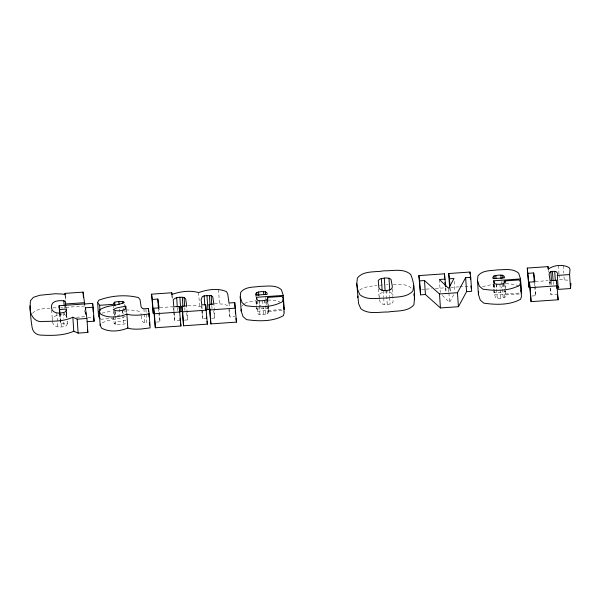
<?xml version="1.0" encoding="UTF-8"?>
<svg xmlns="http://www.w3.org/2000/svg" width="601" height="601" viewBox="0 0 601 601"><rect width="100%" height="100%" fill="white"/><g stroke="black" fill="none" stroke-linecap="round" stroke-linejoin="round"><path stroke-width="0.45" stroke-dasharray="3 2.25" d="M52.49 321.302L52.557 319.041L53.835 316.802L57.966 314.901L64.75 314.714L66.508 315.758L66.508 317.967L66.133 312.377M268.196 305.804L268.624 312.46L267.498 313.925C264.515 314.759 261.127 315.262 258.175 314.12L257.13 306.593M379.351 298.742L379.178 294.61L380.275 293.348C383.829 291.891 388.516 291.027 391.912 293.265L392.753 296.856M180.135 320.438L174.741 320.814L174.17 313.684M206.579 318.605L202.77 318.868L202.026 313.752L202.913 311.446M442.321 295.369L449.548 302.348L454.942 292.454M67.38 323.931L67.124 321.197L67.38 323.931L66.05 326.012C61.971 327.335 56.434 327.996 53.316 324.435L52.467 322.061M494.022 284.513L494.713 294.76L495.449 297.638C498.402 298.772 501.79 298.276 504.772 297.435L505.892 295.97L504.96 281.997M125.496 323.699C121.898 324.563 117.541 325.689 114.145 323.721L117.165 322.031L125.864 320.243M32.559 313.331C36.939 307.99 45.083 309.042 51.258 307.945M241.625 306.397L243.998 304.001M551.057 281.681L549.306 282.973L548.953 280.599M359.789 290.028C364.627 286.376 371.095 286.429 376.827 285.46M125.256 316.359C117.946 319.972 108.931 318.936 101.772 323.143M101.967 313.174L112.019 310.935M379.471 299.561L380.388 302.844C383.566 305.496 388.509 304.872 392.032 303.235L393.084 301.942L392.874 297.698M187.925 305.458L194.484 305.443L199.585 306.533L200.794 306.037M244.592 303.407L247.221 302.378L255.568 300.831M482.52 286.662L492.843 284.348M261.202 305.684L259.489 305.894L259.114 300.305M117.345 315.735L119.787 315.472M379.486 285.235L384.798 284.769M65.922 307.359L84.012 306.104M159.828 307.637L172.69 306.743L172.923 308.388M421.624 289.449L425.283 289.194M426.192 289.126L431.683 288.75M435.334 288.495L445.394 287.796L446.167 293.063M450.547 287.436L458.871 286.857M459.795 286.797L469.967 286.091M535.438 281.538L548.052 280.659M76.477 317.268L85.545 316.644M87.971 317.756L93.561 317.373M100.57 319.266L115.061 318.26L114.626 311.731M256.439 308.043L256.8 309.087L268.121 308.305L267.933 305.511M493.706 291.553L494.075 292.604L505.396 291.816L505.208 289.021M59.657 314.113L60.588 323.526L67.252 323.06M257.438 311.25L282.357 309.515M494.713 294.76L519.625 293.033M268.572 311.393L283.063 310.386L283.912 312.355M519.429 293.964L505.847 294.903L505.892 295.97M156.365 322.091L160.039 321.835L159.16 308.794M184.402 320.145L187.647 319.92L186.708 305.947M211.657 318.252L214.827 318.034L213.896 304.053M228.876 309.583L229.958 316.982L234.856 316.637M532.148 295.985L535.882 295.722L535.07 283.612M550.05 288.112L551.012 294.67L557.36 294.227M386.473 284.686L388.141 284.604M53.001 307.862L59.845 307.735M126.142 309.921L135.353 310.296L139.402 311.558L140.987 313.609L141.22 315.172M214.497 303.648L224.293 304.174L227.343 305.571L228.605 307.735M567.727 280.171L559.388 279.6L559.08 274.942M393.219 284.386C399.38 284.611 406.952 283.514 411.617 288.465M141.333 315.968L142.031 320.769L143.406 322.459L146.824 322.812L145.885 308.839M505.877 283.567L515.778 284.619L518.836 286.677M267.806 300.049C271.862 300.267 276.565 299.614 280.036 302.138M60.686 307.742L63.097 307.997M213.671 310.8L214.827 318.034M534.597 286.917L535.882 295.722M505.186 290.403L505.396 291.816M449.623 287.503L450.269 291.891M267.918 306.893L268.121 308.305M186.611 312.858L187.647 319.92M158.754 313.038L160.039 321.835M84.651 310.492L84.906 312.25M563.265 265.582L563.761 273.034M564.008 276.76L564.196 279.555M558.457 265.627L559.013 274.011M553.138 281.614L553.326 284.408M551.545 281.884L551.726 284.679M550.14 281.629L550.328 284.423M550.576 288.149L551.012 294.67M549.615 281.584L549.862 285.317M548.27 270.352L548.397 272.215M534.349 283.191L534.537 285.986M504.893 284.363L505.14 288.089M503.833 283.462L504.149 288.119M504.209 289.051L504.772 297.435M503.037 280.847L503.165 282.71M503.225 283.642L503.54 288.3M502.233 283.927L503.172 297.901M501.302 281.584L501.737 288.104M499.942 284.22L500.25 288.878M500.31 289.81L500.873 298.194M496.388 283.815L496.757 289.404M496.313 284.258L496.621 288.916M496.689 289.847L497.245 298.231M494.593 284.326L494.901 288.983M493.511 284.22L493.827 288.878M493.887 289.81L494.075 292.604M493.211 284.1L493.586 289.69M454.198 281.276L454.882 291.523M450.081 288.112L450.329 291.838M448.677 289.299L448.864 292.101M448.924 293.033L449.548 302.348M445.792 287.473L446.1 292.131M439.414 279.495L440.285 292.537M392.498 289.036L392.934 295.557M389.155 290.133L389.591 296.654M389.651 297.585L390.087 304.106M386.315 290.576L387.254 304.549M383.228 290.546L383.663 297.067M383.723 297.998L384.159 304.519M378.495 288.833L378.998 296.293M267.761 299.283L268.136 304.872M267.685 298.487L268.624 312.46M267.625 300.853L267.873 304.579M266.566 299.952L266.874 304.609M266.942 305.541L267.498 313.925M265.77 297.33L266.266 304.782M264.966 300.417L265.897 314.391M264.155 299.929L264.47 304.587M262.667 300.703L263.606 314.684M259.039 300.74L259.354 305.406M259.414 306.337L259.978 314.721M257.318 300.816L257.634 305.473M256.755 301.003L257.063 305.661M255.868 295.114L255.996 296.977M256.304 301.634L256.552 305.361M256.619 306.292L256.8 309.087M255.936 300.59L256.311 306.179M229.026 303.002L229.958 316.982M218.531 289.569L219.463 303.543M211.845 305.796L212.033 308.591M201.898 305.826L202.77 318.868M201.463 305.368L201.711 309.094M201.778 310.026L202.026 313.752M198.646 292.559L199.585 306.533M184.77 307.72L184.958 310.514M177.363 307.945L177.55 310.74M173.869 307.772L174.057 310.567M174.117 311.498L174.741 320.814M173.434 307.802L173.614 310.597M173.681 311.528L173.929 315.255M172.051 295.339L172.299 299.065M171.878 294.633L172.186 299.29M158.439 308.381L158.687 312.107M143.924 308.831L144.856 322.805M126.03 308.756L126.345 313.414M126.037 310.785L126.218 313.579M124.445 304.249L124.692 307.975M124.76 308.906L125.068 313.564M123.295 308.058L123.671 313.647M122.702 310.026L122.95 313.752M122.544 310.311L122.799 314.038M122.859 314.969L123.483 324.285M119.351 308.952L119.719 314.541M115.324 311.483L115.572 315.209M114.919 310.649L115.234 315.307M115.294 316.239L115.858 324.623M113.649 306.187L113.777 308.05M114.025 311.776L114.273 315.502M113.273 310.679L113.589 315.337M113.649 316.269L114.145 323.721M84.741 304.527L84.861 306.39M66.568 311.814L66.944 317.411M66.441 310.95L66.876 317.471M65.186 294.738L65.554 300.327M65.171 296.18L65.486 300.838M65.885 306.442L66.005 308.305M66.253 312.032L66.508 315.758M65.697 305.849L65.825 307.712M64.187 306.33L64.315 308.193M64.623 312.851L64.75 314.714M63.173 312.67L63.548 318.26M63.796 321.986L64.104 326.644M60.37 313.031L61.31 327.004M59.965 314.203L60.273 318.868M60.333 319.8L60.588 323.526M56.802 312.926L57.741 326.906M51.656 309.951L52.34 320.198"/><path stroke-width="0.9" d="M87.16 321.678L94.117 321.189L93.185 307.216L85.357 307.765L86.92 318.477L87.851 332.451L78.122 333.127L73.78 331.204C63.473 335.861 51.611 335.583 40.522 335.118C36.06 334.975 32.709 331.669 32.071 327.297C30.809 318.522 29.584 309.575 30.448 300.71L33.401 297.33L39.749 295.256L55.54 293.724L62.97 294.107L65.186 294.738L64.983 293.386L83.073 292.124L84.741 304.527M528.061 273.335L533.665 272.944L534.95 281.749L529.338 282.139L531.081 301.649L558.164 299.771L556.421 280.254L550.073 280.697L549.119 274.131L549.772 272.185L552.454 271.367L554.7 271.382L556.361 271.795L557.938 273.778L557.322 275.416L558.254 289.389L570.522 288.54L569.59 274.567L570.018 269.428L569.042 267.483C562.837 264.192 554.114 264.913 548.367 269L548.022 266.626L527.287 268.069L528.993 287.308L527.287 268.069M570.522 288.54L570.95 283.402M267.64 297.42L267.685 298.487L266.566 299.952C263.584 300.785 260.195 301.289 257.243 300.147L256.507 297.277L283.266 295.414L281.396 289.697C275.664 284.543 267.37 286.331 260.361 286.339C253.712 287.391 245.208 286.392 240.693 292.424L240.22 296.962L241.151 310.935L243.007 316.592L246.53 319.627C258.558 321.355 272.433 321.805 283.319 315.713L284.198 313.016L283.259 299.043L282.132 296.413L267.64 297.42L267.761 299.283M504.908 280.93L504.96 281.997L503.833 283.462C500.858 284.303 497.463 284.799 494.518 283.657L493.774 280.787L520.541 278.924L518.663 273.215C512.931 268.061 504.645 269.841 497.628 269.857C490.979 270.908 482.483 269.909 477.96 275.942L477.487 280.479L478.426 294.452L480.274 300.109L483.805 303.144C495.825 304.872 509.701 305.316 520.594 299.223L521.465 296.526L520.534 282.553L519.399 279.923L504.908 280.93L505.035 282.793M241.151 310.935L241.339 309.124M478.426 294.452L478.704 291.725M356.784 283.695L357.385 278.083C363.365 270.292 375.264 272.516 383.859 270.796C392.588 271.081 403.549 267.963 410.686 274.492C414.773 283.875 415.051 294.783 413.901 304.812C407.763 312.122 396.532 310.514 388.021 312.024C379.141 311.746 368.21 314.856 360.743 308.613L358.572 303.535L356.784 283.695L357.64 289.562L359.811 294.64C367.279 300.883 378.202 297.773 387.089 298.051C395.601 296.541 406.832 298.149 412.962 290.839L413.706 285.67M357.715 297.668L357.888 296.068M283.259 299.043L282.387 301.74C271.502 307.825 257.619 307.381 245.599 305.654L242.068 302.619L240.22 296.962M520.534 282.553L519.655 285.25C508.769 291.342 494.893 290.892 482.873 289.171L479.343 286.136L477.487 280.479M97.617 302.423L98.684 300.26C111.05 295.579 125.609 294.377 138.47 297.585L140.056 299.636L141.1 306.795L142.467 308.486L143.924 308.831L148.394 308.471L149.191 313.917L150.122 327.891L141.415 328.98A12.824 2.351 -3.8 0 1 130.274 328.702L127.818 328.056C119.712 331.331 109.299 332.571 101.516 328.033L100.157 325.239L99.225 311.265L100.074 309.575C107.384 304.97 116.744 306.074 124.324 302.386L122.859 301.537L116.414 301.762L114.701 302.168L113.461 303.392L114.13 304.279L99.631 305.285L97.617 302.423L98.549 316.404L100.066 318.545M100.157 325.239L100.728 324.112M458.413 306.705L457.474 292.725L465.647 277.67L470.726 277.316L471.657 291.297L466.579 291.65L458.413 306.705L440.428 307.952L425.433 294.505L424.494 280.532L419.633 280.87L418.859 275.596L444.462 273.823L445.732 286.542M256.762 292.432L255.5 294.069L255.868 295.114L267.19 294.325L266.979 292.92L265.394 291.74L261.127 291.613L256.762 292.432L256.95 295.226M494.03 275.942L492.775 277.579L493.143 278.631L504.457 277.842L504.254 276.43L502.669 275.258L498.402 275.123L494.03 275.942L494.217 278.736M86.92 318.477L77.183 319.154L72.849 317.23C63.826 321.565 53.399 321.197 43.625 321.445C34.197 323.075 29.411 314.225 30.05 305.871M149.191 313.917L140.484 315.007A12.824 2.351 -3.8 0 1 129.343 314.729L126.886 314.083C118.78 317.358 108.368 318.598 100.577 314.06L99.225 311.265M204.182 295.82L202.274 296.699L201.095 299.779L201.838 304.895L205.647 304.632L207.39 324.142L183.59 325.795L181.848 306.285L186.708 305.947L185.679 298.877L184.086 297.472C180.465 297.052 175.913 296.864 173.231 299.711L173.802 306.841L179.203 306.465L180.939 325.982L155.343 327.763L153.601 308.245L159.1 307.862L157.815 299.058L152.316 299.441L151.55 294.174L171.751 292.77L171.991 294.407C180.398 291.477 189.969 290.133 198.646 292.559C207.353 289.569 217.742 287.811 226.412 291.598L227.674 293.761L229.026 303.002L234.736 302.611L236.478 322.121L210.876 323.901L209.133 304.384L213.896 304.053L212.731 296.826L211.161 295.542L204.182 295.82L204.806 305.135M381.357 278.518L379.344 279.375L378.247 280.637L378.773 287.218L379.456 288.871C382.627 291.523 387.57 290.899 391.093 289.261L392.145 287.962L392.31 286.241L390.973 279.292C388.216 277.181 384.52 278.12 381.357 278.518L382.161 290.636M125.722 306.127L116.226 308.058L113.213 309.748C116.947 311.596 122.183 311.025 125.707 308.891L125.722 306.127L125.909 308.922M205.812 309.68L210.327 309.297M179.218 311.453L182.434 311.205M449.623 287.503L448.692 273.53L469.952 272.05L470.726 277.316M65.697 305.849L65.569 303.986L84.613 302.664M59.589 313.181L59.093 305.729L92.629 303.392L93.185 307.216M445.228 279.089L439.414 279.495L448.616 288.367L454.01 278.481L449.458 278.796L448.692 273.53M59.093 305.729L59.649 309.545L66.313 309.087L66.441 309.951L65.118 312.032C61.039 313.361 55.502 314.022 52.385 310.454L51.528 308.088L51.626 305.068L52.903 302.829L55.36 301.364L58.996 300.68L63.819 300.74L65.569 301.785L65.569 303.986M557.322 275.416L569.59 274.567M418.859 275.596L420.565 294.843L425.433 294.505M153.601 308.245L154.412 313.79L180.007 312.009M181.848 306.285L182.651 311.821L206.451 310.169M209.133 304.384L209.944 309.928L235.547 308.148M424.494 280.532L439.496 293.979L457.474 292.725M529.338 282.139L530.15 287.676L557.232 285.798M557.3 285.768L558.87 287.751M520.789 290.118L521.473 292.905L520.541 278.924M557.488 295.151L558.164 299.771M470.891 286.023L471.274 288.66M413.788 293.814L414.157 296.316M414.397 297.976L414.637 299.644M235.938 318.432L236.478 322.121M206.984 321.377L207.39 324.142M180.54 323.21L180.939 325.982M149.333 322.444L149.732 325.171M94.117 321.189L93.433 315.51M87.461 329.769L87.851 332.451M556.421 280.254L556.609 283.048M556.796 285.843L556.984 288.638M554.7 271.382L555.324 280.705M552.454 271.367L553.078 280.682M550.854 271.637L551.478 280.952M548.022 266.626L548.21 269.421M533.665 272.944L534.289 282.26M530.15 287.676L531.081 301.649M502.669 275.258L502.849 278.053M500.866 275.055L501.114 278.789M495.825 275.431L496.013 278.225M493.774 280.787L493.962 283.582M469.952 272.05L470.08 273.913M470.267 276.708L470.455 279.503M465.647 277.67L466.579 291.65M449.458 278.796L449.961 286.249M444.462 273.823L444.71 277.549M445.018 282.207L445.273 285.933M439.496 293.979L440.428 307.952M419.633 280.87L420.565 294.843M388.967 278.173L389.779 290.283M384.279 278.083L385.091 290.193M283.266 295.414L284.198 309.387L284.115 308.073M265.394 291.74L265.582 294.535M263.599 291.545L263.786 294.34M258.558 291.921L258.806 295.647M256.507 297.277L256.627 299.14M234.736 302.611L235.051 307.269M235.299 310.995L235.487 313.79M211.161 295.542L211.785 304.865M209.388 295.324L210.012 304.639M209.944 309.928L210.876 323.901M206.969 295.376L207.901 309.35M205.647 304.632L206.023 310.221M206.459 316.742L206.579 318.605M184.086 297.472L184.642 305.856M182.313 297.21L182.937 306.533M182.651 311.821L183.59 325.795M179.887 297.255L180.818 311.228M179.203 306.465L179.571 312.054M180.007 318.575L180.135 320.438M176.679 297.698L177.303 307.013M171.751 292.77L171.878 294.633M157.815 299.058L158.439 308.381M154.412 313.79L155.343 327.763M152.316 299.441L153.247 313.421L151.55 294.174M148.394 308.471L148.582 311.265M148.77 314.06L148.958 316.855M126.886 314.083L127.818 328.056M122.859 301.537L122.987 303.4M118.848 301.499L119.036 304.294M114.701 302.168L114.949 305.894M99.631 305.285L100.006 310.875M92.629 303.392L92.749 305.263M92.877 307.126L93.185 311.784M85.357 307.765L85.477 309.628M85.665 312.422L85.793 314.285M83.073 292.124L83.449 297.713M77.183 319.154L78.122 333.127M72.849 317.23L73.78 331.204M66.313 309.087L66.441 310.95M64.983 293.386L65.111 295.249M63.819 300.74L64.127 305.398M59.649 309.545L59.897 313.271"/></g></svg>
